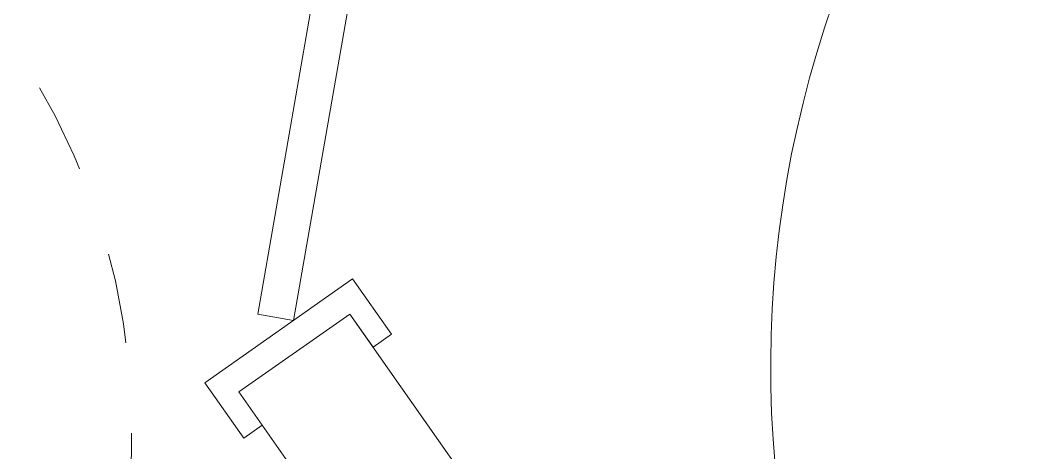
# Model space of a CAD drawing. Extents: x 274235 to 276654, y 142848 to 144425.
# Drawn here: x 276092.922 to 276094.036, y 143078.489 to 143078.968 of the extents above; entities that cross this region are included whole.
import ezdxf

# ---------------------------------------------------------------- set-up
doc = ezdxf.new("R2010")
doc.units = 0
doc.header["$LTSCALE"] = 1.5
doc.linetypes.add('Hidden 1_16_', pattern=[2.3812499999999996, 1.5875, -0.7937499999999998])
doc.layers.get('0').update_dxf_attribs({"linetype": 'CONTINUOUS', "lineweight": 0})
for name, color, linetype, lineweight in [('_ACM-A-DETL', 7, 'CONTINUOUS', 5), ('_ACM-A-DOOR', 1, 'CONTINUOUS', 5), ('_ACM-A-WALL-FULL', 6, 'CONTINUOUS', 13)]:
    doc.layers.add(name, color=color, linetype=linetype, lineweight=lineweight)

# ---------------------------------------------------------------- blocks, each defined once
blk = doc.blocks.new('ACM_Door-Regular-Single - 1323_1200_ S-2217204-F5_Working')
at = {"layer": '_ACM-A-DOOR'}
blk.add_arc((579.9999999999928, 20.00000000000006), 1199.999999999999, 89.99999999999994, 179.9999999999999, dxfattribs=at)
blk = doc.blocks.new('ACM_Door-Regular-Single-45D - 0923_800_ S-45-2487939-F5_Working')
at = {"layer": '_ACM-A-DOOR'}
for p, q in [((419.9999999999918, 20.00000000000209), (-165.331761003769, 605.3317610044207)), ((-193.9090327718665, 577.3404902775944), (391.7157287525133, -8.284271247444638)), ((494.9999999999938, 99.99999999999999), (419.9999999999896, 99.99999999999999)), ((419.9999999999896, 99.99999999999999), (419.9999999999919, -99.99999999999999)), ((494.9999999999938, 74.99999999999999), (494.9999999999938, 99.99999999999999)), ((449.9999999999899, -74.99999999999999), (449.9999999999899, 74.99999999999999)), ((449.9999999999905, 74.99999999999999), (494.9999999999938, 74.99999999999999)), ((419.9999999999918, 20.00000000000209), (391.7157287525134, -8.284271247444638)), ((494.9999999999919, -74.99999999999999), (449.9999999999899, -74.99999999999999)), ((494.9999999999919, -99.99999999999999), (494.9999999999919, -74.99999999999999)), ((419.9999999999919, -99.99999999999999), (494.9999999999919, -99.99999999999999))]:
    blk.add_line(p, q, dxfattribs=at)
blk = doc.blocks.new('5f0512')
at = {"layer": '_ACM-A-DETL', "linetype": 'Hidden 1_16_'}
blk.add_arc((-150309.8864296959, -82465.51558357396), 750.0000000000717, 285.5062197431799, 45, dxfattribs=at)
at = {"layer": '_ACM-A-WALL-FULL', "lineweight": 18}
for p, q in [((-149355.3077849363, -82169.87874912331), (-149461.3738021143, -82275.94476630131)), ((-148683.5563428361, -82841.63019122335), (-149355.3077849363, -82169.87874912331)), ((-149461.3738021143, -82275.94476630131), (-149257.8396616532, -82479.47890676244))]:
    blk.add_line(p, q, dxfattribs=at)
at = {"layer": '_ACM-A-DOOR'}
for name, p, rotation in [('ACM_Door-Regular-Single - 1323_1200_ S-2217204-F5_Working', (-148100.1932483568, -82364.3331139218), 45.00000000000033), ('ACM_Door-Regular-Single-45D - 0923_800_ S-45-2487939-F5_Working', (-149726.5388450591, -81904.71370617824), 314.9999999999994)]:
    blk.add_blockref(name, p, dxfattribs=dict(at, rotation=rotation))

msp = doc.modelspace()

# ---------------------------------------------------------------- block references
at = {"xscale": 0.0009999999999999994, "yscale": 0.001, "zscale": 0.001, "rotation": 350.1075696352769}
msp.add_blockref('5f0512', (276254.5380815538, 143133.931731411), dxfattribs=at)

doc.saveas('drawing.dxf')
